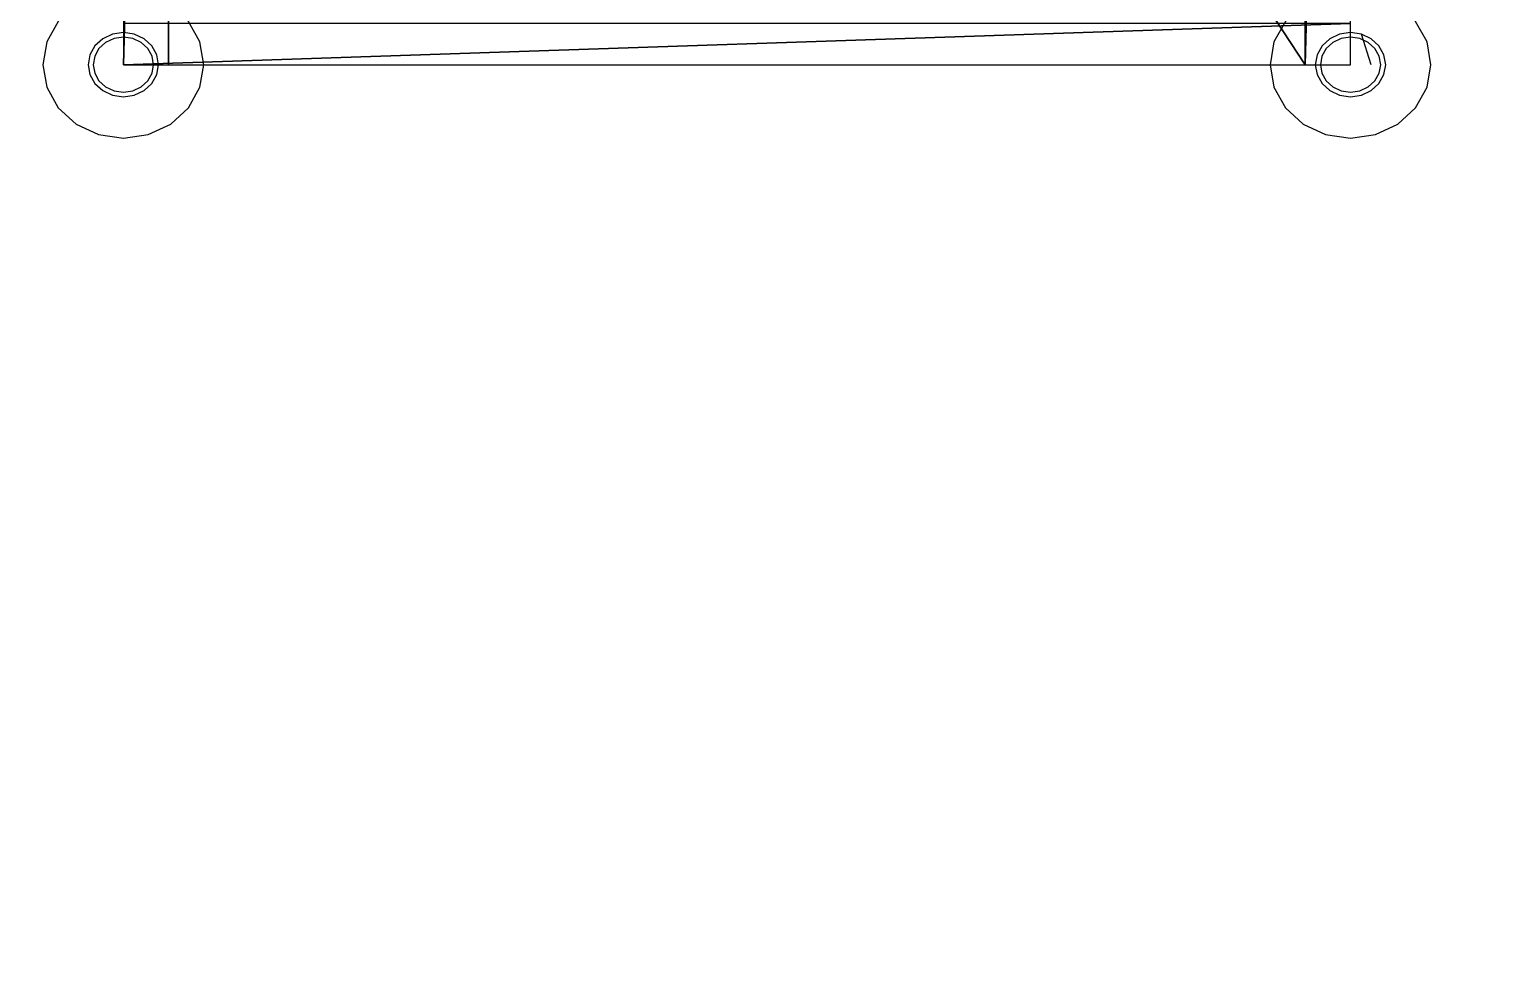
# Model space of a CAD drawing. Units: millimetres at full size, sheet at 1:50. Extents: x -9750 to 9750, y -6680 to 6675.
# Drawn here: x -862 to -315, y 3541 to 3884 of the extents above; entities that cross this region are included whole.
import ezdxf

# ---------------------------------------------------------------- set-up
doc = ezdxf.new("R2010")
doc.units = ezdxf.units.MM
doc.header["$LTSCALE"] = 50
doc.layers.add('0-8_床仕上', color=7, linetype='Continuous')
doc.layers.add('0-A_汎用オブジェクト（実装）', color=4, linetype='Continuous')

msp = doc.modelspace()

# ---------------------------------------------------------------- wipeouts: each hides what was drawn before it
msp.add_wipeout([(-3365.77, 3792.05), (-3365.77, -1764.95), (296.23, -1764.95), (296.23, -1764.95)])

# ---------------------------------------------------------------- next in the draw order: wipeouts: each hides what was drawn before it
msp.add_wipeout([(-3365.77, 3792.05), (296.23, -1764.95), (296.23, 3792.05), (296.23, 3792.05)])

# ---------------------------------------------------------------- next in the draw order: linework, layer by layer
at = {"layer": '0-8_床仕上'}
msp.add_solid([(-3365.77, 3792.05), (296.23, 3792.05), (296.23, 3792.05)], dxfattribs=at)

# ---------------------------------------------------------------- next in the draw order: wipeouts: each hides what was drawn before it
msp.add_wipeout([(296.23, 3795.05), (-3865.77, 3795.05), (-3365.77, 3792.05), (-3365.77, 3792.05)])

# ---------------------------------------------------------------- next in the draw order: wipeouts: each hides what was drawn before it
msp.add_wipeout([(296.23, 3795.05), (-3365.77, 3792.05), (296.23, 3792.05), (296.23, 3792.05)])

# ---------------------------------------------------------------- next in the draw order: wipeouts: each hides what was drawn before it
msp.add_wipeout([(296.23, 5045.05), (-3865.77, 5045.05), (-3865.77, 3795.05), (-3865.77, 3795.05)])

# ---------------------------------------------------------------- next in the draw order: wipeouts: each hides what was drawn before it
msp.add_wipeout([(296.23, 5045.05), (-3865.77, 3795.05), (296.23, 3795.05), (296.23, 3795.05)])

# ---------------------------------------------------------------- next in the draw order: linework, layer by layer
at = {"layer": '0-A_汎用オブジェクト（実装）'}
for p, q in [((-826.99, 4514.6), (-826.99, 3871.14)), ((-826.99, 4514.6), (-826.99, 3871.14)), ((-810.16, 3871.14), (-810.16, 4514.6)), ((-810.16, 3871.14), (-810.16, 4514.6)), ((-387.64, 4514.6), (-387.64, 3871.14)), ((-387.64, 4514.6), (-387.64, 3871.14)), ((-370.82, 3871.14), (-370.82, 4514.6)), ((-370.82, 3871.14), (-370.82, 4514.6)), ((-851.19, 3887.17), (-855.44, 3879.57)), ((-826.99, 3886.48), (-826.99, 3871.14)), ((-826.99, 3886.48), (-826.99, 3871.14)), ((-798.54, 3879.57), (-802.79, 3887.17)), ((-370.82, 3871.14), (-370.82, 3886.48)), ((-370.82, 3871.14), (-370.82, 3886.48)), ((-834.68, 3880.8), (-837.58, 3878.16)), ((-834.68, 3880.8), (-837.58, 3878.16)), ((-831.03, 3882.49), (-834.68, 3880.8)), ((-831.03, 3882.49), (-834.68, 3880.8)), ((-830.46, 3880.87), (-833.58, 3879.42)), ((-830.46, 3880.87), (-833.58, 3879.42)), ((-826.99, 3883.08), (-831.03, 3882.49)), ((-826.99, 3883.08), (-831.03, 3882.49)), ((-826.99, 3881.37), (-830.46, 3880.87)), ((-826.99, 3881.37), (-830.46, 3880.87)), ((-822.95, 3882.49), (-826.99, 3883.08)), ((-822.95, 3882.49), (-826.99, 3883.08)), ((-823.52, 3880.87), (-826.99, 3881.37)), ((-823.52, 3880.87), (-826.99, 3881.37)), ((-820.4, 3879.42), (-823.52, 3880.87)), ((-820.4, 3879.42), (-823.52, 3880.87)), ((-819.3, 3880.8), (-822.95, 3882.49)), ((-819.3, 3880.8), (-822.95, 3882.49)), ((-816.4, 3878.16), (-819.3, 3880.8)), ((-816.4, 3878.16), (-819.3, 3880.8)), ((-378.51, 3880.8), (-381.4, 3878.16)), ((-378.51, 3880.8), (-381.4, 3878.16)), ((-374.86, 3882.49), (-378.51, 3880.8)), ((-374.86, 3882.49), (-378.51, 3880.8)), ((-370.82, 3883.08), (-374.86, 3882.49)), ((-370.82, 3883.08), (-374.86, 3882.49)), ((-366.77, 3882.49), (-370.82, 3883.08)), ((-366.77, 3882.49), (-370.82, 3883.08)), ((-363.12, 3871.03), (-366.77, 3882.49)), ((-363.12, 3880.8), (-366.77, 3882.49)), ((-360.23, 3878.16), (-363.12, 3880.8)), ((-360.23, 3878.16), (-363.12, 3880.8)), ((-855.44, 3879.57), (-856.9, 3871.14)), ((-855.44, 3879.57), (-856.9, 3871.14)), ((-837.58, 3878.16), (-839.44, 3874.83)), ((-837.58, 3878.16), (-839.44, 3874.83)), ((-836.07, 3877.15), (-837.66, 3874.3)), ((-836.07, 3877.15), (-837.66, 3874.3)), ((-833.58, 3879.42), (-836.07, 3877.15)), ((-833.58, 3879.42), (-836.07, 3877.15)), ((-817.92, 3877.15), (-820.4, 3879.42)), ((-817.92, 3877.15), (-820.4, 3879.42)), ((-816.32, 3874.3), (-817.92, 3877.15)), ((-816.32, 3874.3), (-817.92, 3877.15)), ((-814.54, 3874.83), (-816.4, 3878.16)), ((-814.54, 3874.83), (-816.4, 3878.16)), ((-797.08, 3871.14), (-798.54, 3879.57)), ((-797.08, 3871.14), (-798.54, 3879.57)), ((-381.4, 3878.16), (-383.26, 3874.83)), ((-381.4, 3878.16), (-383.26, 3874.83)), ((-377.41, 3879.42), (-379.89, 3877.15)), ((-358.37, 3874.83), (-360.23, 3878.16)), ((-358.37, 3874.83), (-360.23, 3878.16)), ((-340.9, 3871.14), (-342.37, 3879.57)), ((-856.9, 3871.14), (-855.44, 3862.72)), ((-856.9, 3871.14), (-855.44, 3862.72)), ((-839.44, 3874.83), (-840.08, 3871.14)), ((-839.44, 3874.83), (-840.08, 3871.14)), ((-840.08, 3871.14), (-839.44, 3867.46)), ((-837.66, 3874.3), (-838.21, 3871.14)), ((-837.66, 3874.3), (-838.21, 3871.14)), ((-838.21, 3871.14), (-837.66, 3867.98)), ((-838.21, 3871.14), (-837.66, 3867.98)), ((-826.99, 3871.14), (-370.82, 3871.14)), ((-826.99, 3871.14), (-370.82, 3871.14)), ((-826.99, 3871.14), (-810.16, 3871.14)), ((-826.99, 3871.14), (-810.16, 3871.14)), ((-815.77, 3871.14), (-816.32, 3874.3)), ((-815.77, 3871.14), (-816.32, 3874.3)), ((-816.32, 3867.98), (-815.77, 3871.14)), ((-816.32, 3867.98), (-815.77, 3871.14)), ((-813.9, 3871.14), (-814.54, 3874.83)), ((-813.9, 3871.14), (-814.54, 3874.83)), ((-814.54, 3867.46), (-813.9, 3871.14)), ((-814.54, 3867.46), (-813.9, 3871.14)), ((-798.54, 3862.72), (-797.08, 3871.14)), ((-387.64, 3871.14), (-370.82, 3871.14)), ((-387.64, 3871.14), (-370.82, 3871.14)), ((-383.26, 3874.83), (-383.9, 3871.14)), ((-383.26, 3874.83), (-383.9, 3871.14)), ((-383.9, 3871.14), (-383.26, 3867.46)), ((-383.9, 3871.14), (-383.26, 3867.46)), ((-359.6, 3871.14), (-360.15, 3874.3)), ((-360.15, 3867.98), (-359.6, 3871.14)), ((-357.73, 3871.14), (-358.37, 3874.83)), ((-357.73, 3871.14), (-358.37, 3874.83)), ((-358.37, 3867.46), (-357.73, 3871.14)), ((-358.37, 3867.46), (-357.73, 3871.14)), ((-342.37, 3862.72), (-340.9, 3871.14)), ((-839.44, 3867.46), (-837.58, 3864.13)), ((-837.66, 3867.98), (-836.07, 3865.13)), ((-837.58, 3864.13), (-834.68, 3861.49)), ((-837.58, 3864.13), (-834.68, 3861.49)), ((-820.4, 3862.87), (-817.92, 3865.13)), ((-819.3, 3861.49), (-816.4, 3864.13)), ((-819.3, 3861.49), (-816.4, 3864.13)), ((-817.92, 3865.13), (-816.32, 3867.98)), ((-816.4, 3864.13), (-814.54, 3867.46)), ((-816.4, 3864.13), (-814.54, 3867.46)), ((-383.26, 3867.46), (-381.4, 3864.13)), ((-383.26, 3867.46), (-381.4, 3864.13)), ((-381.4, 3864.13), (-378.51, 3861.49)), ((-381.4, 3864.13), (-378.51, 3861.49)), ((-363.12, 3861.49), (-360.23, 3864.13)), ((-363.12, 3861.49), (-360.23, 3864.13)), ((-360.23, 3864.13), (-358.37, 3867.46)), ((-360.23, 3864.13), (-358.37, 3867.46)), ((-855.44, 3862.72), (-851.19, 3855.11)), ((-834.68, 3861.49), (-831.03, 3859.8)), ((-834.68, 3861.49), (-831.03, 3859.8)), ((-831.03, 3859.8), (-826.99, 3859.21)), ((-831.03, 3859.8), (-826.99, 3859.21)), ((-830.46, 3861.42), (-826.99, 3860.92)), ((-826.99, 3860.92), (-823.52, 3861.42)), ((-826.99, 3859.21), (-822.95, 3859.8)), ((-826.99, 3859.21), (-822.95, 3859.8)), ((-823.52, 3861.42), (-820.4, 3862.87)), ((-822.95, 3859.8), (-819.3, 3861.49)), ((-822.95, 3859.8), (-819.3, 3861.49)), ((-378.51, 3861.49), (-374.86, 3859.8)), ((-378.51, 3861.49), (-374.86, 3859.8)), ((-377.41, 3862.87), (-374.28, 3861.42)), ((-374.86, 3859.8), (-370.82, 3859.21)), ((-374.86, 3859.8), (-370.82, 3859.21)), ((-374.28, 3861.42), (-370.82, 3860.92)), ((-374.28, 3861.42), (-370.82, 3860.92)), ((-370.82, 3860.92), (-367.35, 3861.42)), ((-370.82, 3859.21), (-366.77, 3859.8)), ((-370.82, 3859.21), (-366.77, 3859.8)), ((-366.77, 3859.8), (-363.12, 3861.49)), ((-366.77, 3859.8), (-363.12, 3861.49)), ((-388.4, 3849.08), (-380.06, 3845.21)), ((-836.23, 3845.21), (-826.99, 3843.87)), ((-380.06, 3845.21), (-370.82, 3843.87)), ((-380.06, 3845.21), (-370.82, 3843.87)), ((-370.82, 3843.87), (-361.57, 3845.21))]:
    msp.add_line(p, q, dxfattribs=at)
for points in [[(-826.99, 3871.14), (-810.16, 4514.6), (-826.99, 4514.6)], [(-826.99, 3871.14), (-810.16, 3871.14), (-810.16, 4514.6)], [(-826.99, 3871.14), (-810.16, 4514.6), (-826.99, 4514.6)], [(-826.99, 3871.14), (-810.16, 3871.14), (-810.16, 4514.6)], [(-810.16, 4514.6), (-387.64, 3871.14), (-387.64, 4514.6)], [(-810.16, 4514.6), (-810.16, 3871.14), (-387.64, 3871.14)], [(-387.64, 3871.14), (-370.82, 3871.14), (-370.82, 4514.6)], [(-387.64, 3871.14), (-370.82, 4514.6), (-387.64, 4514.6)], [(-387.64, 3871.14), (-370.82, 4514.6), (-387.64, 4514.6)], [(-387.64, 3871.14), (-370.82, 3871.14), (-370.82, 4514.6)], [(-826.99, 3871.14), (-370.82, 3886.48), (-826.99, 3886.48)], [(-826.99, 3871.14), (-370.82, 3871.14), (-370.82, 3886.48)], [(-826.99, 3871.14), (-370.82, 3886.48), (-826.99, 3886.48)], [(-826.99, 3871.14), (-370.82, 3871.14), (-370.82, 3886.48)]]:
    msp.add_lwpolyline(points, close=True, dxfattribs=at)
for points in [[(-380.06, 3897.08), (-388.4, 3893.21), (-395.02, 3887.17), (-399.27, 3879.57)], [(-844.57, 3893.21), (-851.19, 3887.17), (-855.44, 3879.57)], [(-798.54, 3879.57), (-802.79, 3887.17), (-809.41, 3893.21)], [(-342.37, 3879.57), (-346.62, 3887.17), (-353.23, 3893.21)], [(-395.02, 3887.17), (-399.27, 3879.57), (-400.73, 3871.14)], [(-340.9, 3871.14), (-342.37, 3879.57), (-346.62, 3887.17)], [(-374.28, 3880.87), (-377.41, 3879.42), (-379.89, 3877.15), (-381.49, 3874.3)], [(-370.82, 3881.37), (-374.28, 3880.87), (-377.41, 3879.42)], [(-367.35, 3880.87), (-370.82, 3881.37), (-374.28, 3880.87)], [(-364.22, 3879.42), (-367.35, 3880.87), (-370.82, 3881.37)], [(-361.74, 3877.15), (-364.22, 3879.42), (-367.35, 3880.87)], [(-399.27, 3879.57), (-400.73, 3871.14), (-399.27, 3862.72)], [(-379.89, 3877.15), (-381.49, 3874.3), (-382.03, 3871.14)], [(-360.15, 3874.3), (-361.74, 3877.15), (-364.22, 3879.42)], [(-359.6, 3871.14), (-360.15, 3874.3), (-361.74, 3877.15)], [(-840.08, 3871.14), (-839.44, 3867.46), (-837.58, 3864.13)], [(-802.79, 3855.11), (-798.54, 3862.72), (-797.08, 3871.14)], [(-400.73, 3871.14), (-399.27, 3862.72), (-395.02, 3855.11)], [(-381.49, 3874.3), (-382.03, 3871.14), (-381.49, 3867.98)], [(-382.03, 3871.14), (-381.49, 3867.98), (-379.89, 3865.13)], [(-361.74, 3865.13), (-360.15, 3867.98), (-359.6, 3871.14)], [(-346.62, 3855.11), (-342.37, 3862.72), (-340.9, 3871.14)], [(-837.66, 3867.98), (-836.07, 3865.13), (-833.58, 3862.87)], [(-836.07, 3865.13), (-833.58, 3862.87), (-830.46, 3861.42)], [(-820.4, 3862.87), (-817.92, 3865.13), (-816.32, 3867.98)], [(-381.49, 3867.98), (-379.89, 3865.13), (-377.41, 3862.87)], [(-379.89, 3865.13), (-377.41, 3862.87), (-374.28, 3861.42)], [(-367.35, 3861.42), (-364.22, 3862.87), (-361.74, 3865.13)], [(-364.22, 3862.87), (-361.74, 3865.13), (-360.15, 3867.98)], [(-855.44, 3862.72), (-851.19, 3855.11), (-844.57, 3849.08)], [(-833.58, 3862.87), (-830.46, 3861.42), (-826.99, 3860.92)], [(-826.99, 3860.92), (-823.52, 3861.42), (-820.4, 3862.87)], [(-809.41, 3849.08), (-802.79, 3855.11), (-798.54, 3862.72)], [(-399.27, 3862.72), (-395.02, 3855.11), (-388.4, 3849.08)], [(-370.82, 3860.92), (-367.35, 3861.42), (-364.22, 3862.87)], [(-353.23, 3849.08), (-346.62, 3855.11), (-342.37, 3862.72)], [(-851.19, 3855.11), (-844.57, 3849.08), (-836.23, 3845.21)], [(-817.75, 3845.21), (-809.41, 3849.08), (-802.79, 3855.11)], [(-395.02, 3855.11), (-388.4, 3849.08), (-380.06, 3845.21)], [(-361.57, 3845.21), (-353.23, 3849.08), (-346.62, 3855.11)], [(-844.57, 3849.08), (-836.23, 3845.21), (-826.99, 3843.87), (-817.75, 3845.21)], [(-826.99, 3843.87), (-817.75, 3845.21), (-809.41, 3849.08)], [(-370.82, 3843.87), (-361.57, 3845.21), (-353.23, 3849.08)]]:
    msp.add_lwpolyline(points, dxfattribs=at)

doc.saveas('drawing.dxf')
